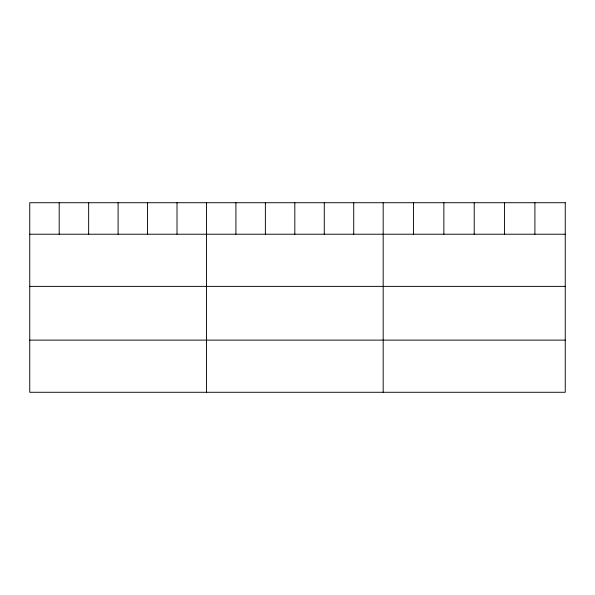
<?xml version="1.0" encoding="UTF-8"?>
<svg xmlns="http://www.w3.org/2000/svg" width="595" height="595" viewBox="0 0 595 595"><rect width="100%" height="100%" fill="white"/><g stroke="black" fill="none" stroke-linecap="round" stroke-linejoin="round"><path stroke-width="0.89" d="M29.75 234.222L565.25 234.222M29.75 286.374L565.25 286.374M29.75 340.117L565.25 340.117M534.905 202.724L534.905 234.222M504.56 202.724L504.56 234.222M474.215 202.724L474.215 234.222M443.87 202.724L443.87 234.222M413.525 202.724L413.525 234.222M383.18 202.724L383.18 392.276M353.728 202.724L353.728 234.222M324.275 202.724L324.275 234.222M294.822 202.724L294.822 234.222M265.37 202.724L265.37 234.222M235.917 202.724L235.917 234.222M206.465 202.724L206.465 392.276M177.013 202.724L177.013 234.222M147.56 202.724L147.56 234.222M118.108 202.724L118.108 234.222M88.655 202.724L88.655 234.222M59.203 202.724L59.203 234.222M565.25 202.724L29.75 202.724L29.75 392.276L565.25 392.276L565.25 202.724"/></g></svg>
